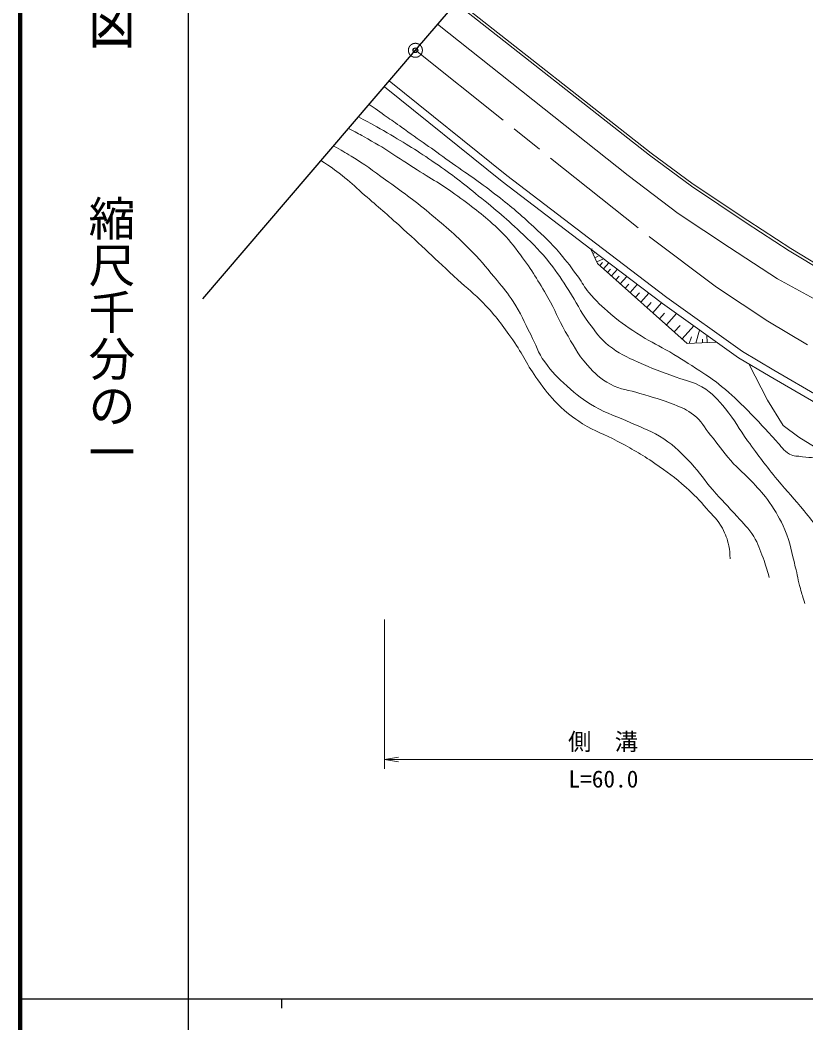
# Model space of a CAD drawing. Units: millimetres, scale not verified. Extents: x 40000 to 680000, y 20000 to 380000.
# Drawn here: x 40000 to 124145, y 202409 to 309728 of the extents above; entities that cross this region are included whole.
import ezdxf
from ezdxf.enums import TextEntityAlignment as Align

# ---------------------------------------------------------------- set-up
doc = ezdxf.new("R2010")
doc.units = ezdxf.units.MM
doc.header["$LTSCALE"] = 1000
doc.header["$PDMODE"] = 32
doc.header["$PDSIZE"] = 500
doc.linetypes.add('CHAIN', pattern=[18.5, 12, -1.5, 3.5, -1.5])
for name, color, linetype, lineweight in [('M-BMK', 2, 'CHAIN', 13), ('M-BMK-OTRS', 5, 'Continuous', 25), ('M-STR-HTXT', 7, 'Continuous', 13), ('M-TTL', 2, 'Continuous', 140), ('M-TTL-BAND', 7, 'Continuous', 25), ('M-WORK', 1, 'Continuous', 13)]:
    doc.layers.add(name, color=color, linetype=linetype, lineweight=lineweight)
doc.layers.add('M-OTRS', color=6, linetype='Continuous')
doc.styles.add('@ＭＳ ゴシック', font='')
doc.styles.add('ＭＳ ゴシック', font='')
doc.styles.get('@ＭＳ ゴシック').set_extended_font_data('@MS Gothic')
doc.styles.get('ＭＳ ゴシック').set_extended_font_data('MS Gothic')

# ---------------------------------------------------------------- blocks, each defined once
blk = doc.blocks.new('open_arrow')
at = {"color": 0, "linetype": 'Continuous', "lineweight": -2}
blk.add_lwpolyline([(7.5, 1.25), (0, 0), (7.5, -1.25)], dxfattribs=at)

msp = doc.modelspace()

# ---------------------------------------------------------------- linework, layer by layer
at = {"layer": 'M-BMK'}
msp.add_line((82328, 306490), (107399, 286519), dxfattribs=at)
msp.add_lwpolyline([(107399, 286519), (114565, 281149), (120053, 277514), (124319, 274966)], dxfattribs=at)
msp.add_circle((82328, 306490), 750, dxfattribs=at)
at = {"layer": 'M-BMK-OTRS'}
for p, q in [((82328, 306490), (105099, 333070)), ((59557, 279910), (82328, 306490))]:
    msp.add_line(p, q, dxfattribs=at)
at = {"layer": 'M-OTRS'}
msp.add_point((82328, 306490), dxfattribs=at)
at = {"layer": 'M-STR-HTXT'}
for p, q in [((79023, 245570), (79023, 229609)), ((79023, 230609), (125753, 230609))]:
    msp.add_line(p, q, dxfattribs=at)
at = {"layer": 'M-TTL'}
msp.add_line((40000, 380000), (40000, 20000), dxfattribs=at)
at = {"layer": 'M-TTL-BAND'}
for p, q in [((58000, 370000), (58000, 20000)), ((40000, 205000), (579000, 205000)), ((68000, 205000), (68000, 204000))]:
    msp.add_line(p, q, dxfattribs=at)
at = {"layer": 'M-WORK'}
for p, q in [((101125, 285199), (101249, 285257)), ((101336, 284745), (101585, 284861)), ((101546, 284292), (101910, 284461)), ((101757, 283839), (102485, 284177)), ((102086, 283451), (102373, 283773)), ((102472, 283105), (103047, 283750)), ((102899, 282724), (103217, 283080)), ((103327, 282343), (103962, 283055)), ((103799, 281922), (104150, 282315)), ((104271, 281501), (104972, 282287)), ((104792, 281036), (105180, 281470)), ((105313, 280570), (106089, 281439)), ((105889, 280057), (106317, 280536)), ((106465, 279543), (107322, 280502)), ((107101, 278975), (107575, 279505)), ((107738, 278407), (108684, 279467)), ((108468, 277755), (109011, 278364)), ((109199, 277103), (110285, 278321)), ((110040, 276353), (110665, 277054)), ((110881, 275602), (112132, 277004)), ((111637, 275134), (111904, 275826)), ((112364, 275166), (112758, 276557)), ((113574, 275219), (113539, 276001)), ((113074, 275197), (113057, 275588))]:
    msp.add_line(p, q, dxfattribs=at)
for points in [[(86653, 311519), (107393, 295258), (111904, 291936), (117743, 288023), (122354, 285016), (126212, 282711), (129587, 280890), (134158, 278777), (137790, 277472), (143113, 275902), (154972, 273556), (164937, 276456), (166665, 276170), (171801, 278542), (175909, 278511)], [(86838, 311755), (107575, 295497), (112076, 292182), (117908, 288273), (122513, 285271), (126360, 282972), (129722, 281158), (134272, 279055), (137884, 277757), (143184, 276194), (154959, 273864), (164919, 276763), (166623, 276481), (171736, 278842), (175911, 278811)], [(84710, 309271), (105119, 293077), (110467, 289031), (115955, 285372), (121092, 282030), (125419, 279673), (131717, 276542), (136255, 274607), (142201, 272883), (147478, 271722), (153142, 270842), (161551, 269928), (168552, 269717), (177242, 269787), (302523, 274431)], [(79524, 303218), (92116, 293089), (101601, 285853), (109265, 280031), (117357, 274261), (120711, 272268), (125753, 269336), (127653, 266052), (147724, 255486), (158173, 252941), (170838, 250807), (189391, 247828), (192710, 255521)], [(79023, 302594), (91622, 292459), (101116, 285217), (108790, 279387), (116919, 273590), (120305, 271578), (125167, 268751), (127076, 265452), (147439, 254732), (158012, 252157), (170708, 250017), (189879, 246940), (193781, 255717)], [(101116, 285217), (101832, 283677), (111417, 275124), (114573, 275264)], [(118028, 272931), (120021, 269039), (121710, 266350), (123398, 265083), (127855, 262331), (132561, 259752), (140942, 255358), (146868, 252309), (149448, 251339), (151614, 250753), (156938, 249815), (164561, 248501), (167586, 238721)]]:
    msp.add_lwpolyline(points, dxfattribs=at)
for points, knots in [([(77374, 300708), (79218, 299409), (79680, 299083), (81157, 298039), (83175, 296612), (84308, 295818), (86317, 294380), (88211, 293024), (89323, 292332), (91149, 290885), (92697, 289658), (93554, 288952), (94995, 287601), (96125, 286543), (96781, 285965), (97786, 284787), (98613, 283818), (99029, 283236), (99780, 282207), (100231, 281589), (100387, 281171), (100882, 280589), (101721, 279601), (102266, 279108), (103251, 278267), (104444, 277248), (105184, 276758), (106511, 275921), (107666, 275193), (108384, 274903), (109560, 274209), (110837, 273456), (111539, 273011), (112774, 272192), (113710, 271571), (114245, 271233), (115119, 270527), (116264, 269602), (116837, 269002), (117887, 267970), (119135, 266744), (119741, 265966), (120959, 264710), (121509, 264143), (121698, 263661), (122390, 263279), (122873, 263013), (123230, 263089), (123774, 262998), (124741, 262837), (125336, 262976), (126260, 262646), (126982, 262388), (127354, 262104), (127902, 261567), (128333, 261143), (128482, 260809), (128722, 260254), (129200, 259153), (129275, 258458), (129473, 257275), (129691, 255977), (129682, 255232), (129801, 253921), (129890, 252950), (129765, 252378), (130012, 251435), (130224, 250626), (130488, 250208), (130951, 249512), (131443, 248771), (131727, 248517), (132475, 247823)], [0, 0, 0, 0, 1, 1, 1, 2, 2, 2, 3, 3, 3, 4, 4, 4, 5, 5, 5, 6, 6, 6, 7, 7, 7, 8, 8, 8, 9, 9, 9, 10, 10, 10, 11, 11, 11, 12, 12, 12, 13, 13, 13, 14, 14, 14, 15, 15, 15, 16, 16, 16, 17, 17, 17, 18, 18, 18, 19, 19, 19, 20, 20, 20, 21, 21, 21, 22, 22, 22, 23, 23, 23, 24, 24, 24, 24]), ([(76229, 299371), (77725, 298575), (78125, 298346), (79321, 297655), (81375, 296468), (82498, 295753), (84458, 294418), (86339, 293137), (87328, 292325), (89102, 290900), (91031, 289350), (92104, 288464), (93887, 286748), (95057, 285623), (95724, 284992), (96736, 283723), (97605, 282633), (97994, 281949), (98759, 280785), (99620, 279475), (99932, 278628), (100870, 277372), (101634, 276350), (102027, 275716), (103016, 274910), (104118, 274012), (104897, 273722), (106183, 273115), (107733, 272384), (108662, 272110), (110264, 271497), (111332, 271088), (112028, 271066), (113008, 270477), (114166, 269781), (114671, 269154), (115541, 268120), (116583, 266880), (116945, 266017), (117898, 264707), (119109, 263042), (119805, 262121), (121100, 260520), (122170, 259196), (122878, 258544), (123945, 257217), (124574, 256436), (124948, 256010), (125493, 255169), (126046, 254316), (126245, 253772), (126713, 252870), (127249, 251838), (127442, 251200), (128058, 250212), (128533, 249450), (128727, 249180), (129387, 248336)], [0, 0, 0, 0, 1, 1, 1, 2, 2, 2, 3, 3, 3, 4, 4, 4, 5, 5, 5, 6, 6, 6, 7, 7, 7, 8, 8, 8, 9, 9, 9, 10, 10, 10, 11, 11, 11, 12, 12, 12, 13, 13, 13, 14, 14, 14, 15, 15, 15, 16, 16, 16, 17, 17, 17, 18, 18, 18, 19, 19, 19, 19]), ([(75161, 298125), (75966, 297719), (76182, 297592), (76829, 297238), (79125, 295983), (80310, 295105), (82520, 293704), (84362, 292538), (85447, 291957), (87190, 290648), (88896, 289365), (89878, 288662), (91411, 287176), (92355, 286262), (92775, 285643), (93569, 284596), (94855, 282902), (95446, 281856), (96525, 280023), (97328, 278656), (97567, 277773), (98377, 276411), (99240, 274961), (99615, 274051), (100746, 272799), (101584, 271872), (102106, 271345), (103209, 270758), (104353, 270150), (105141, 270166), (106375, 269773), (107808, 269318), (108645, 269151), (110034, 268577), (110886, 268225), (111397, 268045), (112122, 267475), (112986, 266795), (113234, 266169), (113928, 265317), (114784, 264265), (115183, 263609), (116085, 262596), (116965, 261610), (117582, 261175), (118478, 260204), (119201, 259420), (119631, 258994), (120237, 258116), (120987, 257030), (121362, 256376), (121879, 255161), (122505, 253688), (122605, 252771), (123005, 251221), (123237, 250319), (123295, 249796), (123544, 248899), (123721, 248262), (123785, 248048), (124037, 247280)], [0, 0, 0, 0, 1, 1, 1, 2, 2, 2, 3, 3, 3, 4, 4, 4, 5, 5, 5, 6, 6, 6, 7, 7, 7, 8, 8, 8, 9, 9, 9, 10, 10, 10, 11, 11, 11, 12, 12, 12, 13, 13, 13, 14, 14, 14, 15, 15, 15, 16, 16, 16, 17, 17, 17, 18, 18, 18, 19, 19, 19, 20, 20, 20, 20]), ([(73555, 296250), (74475, 295751), (74726, 295597), (75462, 295152), (76950, 294252), (77729, 293659), (79136, 292635), (80979, 291294), (82032, 290565), (83788, 289113), (85677, 287550), (86726, 286652), (88432, 284891), (89539, 283748), (90100, 283051), (91106, 281818), (91791, 280978), (92195, 280518), (92794, 279614), (93659, 278308), (93946, 277460), (94671, 276072), (95266, 274932), (95427, 274190), (96172, 273140), (96967, 272019), (97545, 271483), (98564, 270560), (99627, 269597), (100280, 269102), (101519, 268379), (102951, 267545), (103889, 267346), (105389, 266644), (106784, 265990), (107659, 265776), (108931, 264908), (110190, 264048), (110787, 263407), (111839, 262304), (112833, 261263), (113217, 260529), (114161, 259443), (115148, 258308), (115774, 257737), (116765, 256605), (117480, 255787), (117993, 255405), (118547, 254471), (119047, 253627), (119218, 253093), (119556, 252172), (119853, 251361), (119939, 251066), (120212, 250061)], [0, 0, 0, 0, 1, 1, 1, 2, 2, 2, 3, 3, 3, 4, 4, 4, 5, 5, 5, 6, 6, 6, 7, 7, 7, 8, 8, 8, 9, 9, 9, 10, 10, 10, 11, 11, 11, 12, 12, 12, 13, 13, 13, 14, 14, 14, 15, 15, 15, 16, 16, 16, 17, 17, 17, 18, 18, 18, 18]), ([(72222, 294695), (73312, 293973), (73628, 293763), (74478, 293097), (75344, 292419), (75777, 291975), (76605, 291252), (78160, 289894), (79043, 289147), (80577, 287765), (83064, 285525), (84401, 284209), (86866, 281945), (87927, 280971), (88587, 280494), (89587, 279458), (90964, 278033), (91609, 277112), (92753, 275495), (93890, 273889), (94275, 272821), (95427, 271226), (96208, 270145), (96657, 269534), (97608, 268599), (98539, 267684), (99135, 267237), (100235, 266535), (101599, 265664), (102522, 265461), (103941, 264682), (105540, 263804), (106446, 263319), (107952, 262290), (109316, 261357), (110076, 260814), (111306, 259710), (112222, 258888), (112703, 258387), (113510, 257458), (114203, 256661), (114706, 256281), (115199, 255347), (115563, 254658), (115731, 254236), (115879, 253471), (115982, 252938), (116005, 252717), (116020, 252087)], [0, 0, 0, 0, 1, 1, 1, 2, 2, 2, 3, 3, 3, 4, 4, 4, 5, 5, 5, 6, 6, 6, 7, 7, 7, 8, 8, 8, 9, 9, 9, 10, 10, 10, 11, 11, 11, 12, 12, 12, 13, 13, 13, 14, 14, 14, 15, 15, 15, 16, 16, 16, 16])]:
    msp.add_open_spline(points, degree=3, knots=knots, dxfattribs=at)

# ---------------------------------------------------------------- block references
at = {"layer": 'M-STR-HTXT', "xscale": 200, "yscale": 200}
msp.add_blockref('open_arrow', (79023, 230609), dxfattribs=at)

# ---------------------------------------------------------------- texts
at = {"layer": 'M-STR-HTXT', "style": 'ＭＳ ゴシック'}
msp.add_text('側\u3000溝', height=1833, dxfattribs=at).set_placement((102421, 232509), align=Align.MIDDLE_CENTER)
msp.add_text('L=60.0', height=1833, dxfattribs=at).set_placement((102461, 227047), align=Align.BOTTOM_CENTER)
at = {"layer": 'M-TTL-BAND', "style": '@ＭＳ ゴシック', "width": 1.4}
msp.add_text('平  面  図', height=3666, rotation=270, dxfattribs=at).set_placement((49777, 306475), align=Align.MIDDLE_RIGHT)
at = {"layer": 'M-TTL-BAND', "style": '@ＭＳ ゴシック'}
msp.add_text('縮尺千分の一', height=3666, rotation=270, dxfattribs=at).set_placement((49777, 261030), align=Align.MIDDLE_RIGHT)

doc.saveas('drawing.dxf')
